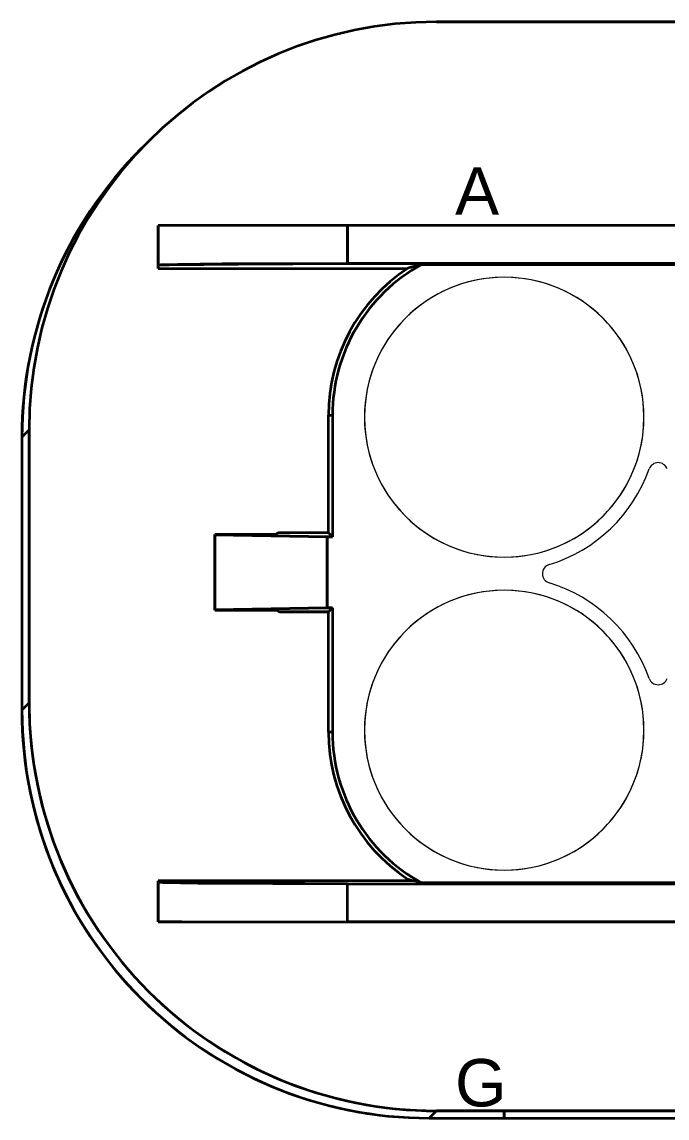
# Model space of a CAD drawing. Header units: millimetres. Extents: x 62 to 1873, y 998 to 1938.
# Drawn here: x 288.27 to 295.08, y 1431.37 to 1442.92 of the extents above; entities that cross this region are included whole.
import ezdxf

# ---------------------------------------------------------------- set-up
doc = ezdxf.new("R2010")
doc.units = ezdxf.units.MM
doc.layers.add('AM60', color=3, linetype='Continuous', lineweight=25)
doc.styles.get("Standard").update_dxf_attribs({"font": 'arial.ttf'})

# ---------------------------------------------------------------- blocks, each defined once
blk = doc.blocks.new('A$C22D5386F')
at = {"color": 3, "lineweight": 35, "ltscale": 0.199333}
for p, q in [((15.022, 25.602), (11.036, 25.602)), ((11.036, 25.602), (15.022, 25.602))]:
    blk.add_line(p, q, dxfattribs=at)
at = {"color": 3, "lineweight": 35, "ltscale": 0.005431}
for p, q in [((7.995, 24.343), (7.918, 24.266)), ((6.735, 21.302), (6.658, 21.225)), ((6.658, 21.225), (6.735, 21.302))]:
    blk.add_line(p, q, dxfattribs=at)
at = {"color": 3, "lineweight": 35, "ltscale": 0.022566}
blk.add_line((8.096, 23.004), (8.096, 23.455), dxfattribs=at)
at = {"color": 3, "lineweight": 35, "ltscale": 0.1}
for p, q in [((10.096, 23.455), (8.096, 23.455)), ((10.096, 23.455), (8.096, 23.455)), ((8.096, 16.115), (10.096, 16.115)), ((8.096, 16.115), (10.096, 16.115))]:
    blk.add_line(p, q, dxfattribs=at)
at = {"color": 3, "lineweight": 35, "ltscale": 0.020873}
for p, q in [((8.096, 23.455), (8.096, 23.038)), ((8.096, 23.455), (8.096, 23.038)), ((8.096, 16.533), (8.096, 16.115)), ((8.096, 16.115), (8.096, 16.533))]:
    blk.add_line(p, q, dxfattribs=at)
at = {"color": 3, "lineweight": 35, "ltscale": 0.02}
for p, q in [((10.096, 23.455), (10.096, 23.055)), ((10.096, 23.055), (10.096, 23.455)), ((10.096, 16.115), (10.096, 16.515)), ((10.096, 16.115), (10.096, 16.515))]:
    blk.add_line(p, q, dxfattribs=at)
at = {"color": 3, "lineweight": 35, "ltscale": 0.395354}
for p, q in [((18.003, 23.455), (10.096, 23.455)), ((18.003, 23.455), (10.096, 23.455)), ((10.096, 23.055), (18.003, 23.055)), ((18.003, 23.055), (10.096, 23.055))]:
    blk.add_line(p, q, dxfattribs=at)
at = {"color": 3, "lineweight": 35, "ltscale": 0.001694}
blk.add_line((8.096, 23.038), (8.096, 23.004), dxfattribs=at)
blk.add_line((8.096, 23.038), (8.096, 23.004), dxfattribs=at)
at = {"color": 3, "lineweight": 35, "ltscale": 0.131676}
blk.add_line((8.096, 23.004), (10.729, 23.004), dxfattribs=at)
at = {"color": 3, "lineweight": 35, "ltscale": 0.356813}
for p, q in [((18.013, 23.045), (10.877, 23.045)), ((10.877, 23.045), (18.013, 23.045))]:
    blk.add_line(p, q, dxfattribs=at)
at = {"color": 3, "lineweight": 35, "ltscale": 0.061949}
blk.add_line((9.895, 20.216), (9.895, 21.455), dxfattribs=at)
blk.add_line((9.895, 20.216), (9.895, 21.455), dxfattribs=at)
at = {"color": 3, "lineweight": 35, "ltscale": 0.002051}
for p, q in [((9.895, 21.455), (9.936, 21.455)), ((9.895, 21.455), (9.936, 21.455)), ((9.936, 18.115), (9.895, 18.115)), ((9.936, 18.115), (9.895, 18.115))]:
    blk.add_line(p, q, dxfattribs=at)
at = {"color": 3, "lineweight": 35, "ltscale": 0.064}
blk.add_line((9.936, 21.455), (9.936, 20.175), dxfattribs=at)
blk.add_line((9.936, 21.455), (9.936, 20.175), dxfattribs=at)
at = {"color": 3, "lineweight": 35, "ltscale": 0.144002}
for p, q in [((6.735, 21.302), (6.735, 18.422)), ((6.735, 18.422), (6.735, 21.302))]:
    blk.add_line(p, q, dxfattribs=at)
at = {"color": 3, "lineweight": 35, "ltscale": 0.144001}
blk.add_line((6.658, 21.225), (6.658, 18.345), dxfattribs=at)
blk.add_line((6.658, 21.225), (6.658, 18.345), dxfattribs=at)
at = {"color": 3, "lineweight": 35, "ltscale": 0.039988}
blk.add_line((8.695, 19.4), (8.695, 20.2), dxfattribs=at)
at = {"color": 3, "lineweight": 35, "ltscale": 0.031817}
for p, q in [((8.695, 20.2), (9.331, 20.2)), ((9.331, 20.2), (8.695, 20.2))]:
    blk.add_line(p, q, dxfattribs=at)
at = {"color": 3, "lineweight": 35, "ltscale": 0.000227356}
blk.add_line((8.695, 20.2), (8.695, 20.196), dxfattribs=at)
blk.add_line((8.695, 20.2), (8.695, 20.196), dxfattribs=at)
at = {"color": 3, "lineweight": 35, "ltscale": 0.039533}
blk.add_line((8.695, 20.196), (8.695, 19.405), dxfattribs=at)
blk.add_line((8.695, 20.196), (8.695, 19.405), dxfattribs=at)
at = {"color": 3, "lineweight": 35, "ltscale": 0.059349}
for p, q in [((8.695, 20.196), (9.882, 20.175)), ((9.882, 20.175), (8.695, 20.196)), ((8.695, 19.405), (9.882, 19.425)), ((9.882, 19.425), (8.695, 19.405))]:
    blk.add_line(p, q, dxfattribs=at)
at = {"color": 3, "lineweight": 35, "ltscale": 0.001792}
for p, q in [((9.331, 20.2), (9.363, 20.216)), ((9.363, 20.216), (9.331, 20.2))]:
    blk.add_line(p, q, dxfattribs=at)
at = {"color": 3, "lineweight": 35, "ltscale": 0.026569}
blk.add_line((9.895, 20.216), (9.363, 20.216), dxfattribs=at)
at = {"color": 3, "lineweight": 35, "ltscale": 0.002697}
for p, q in [((9.936, 20.175), (9.882, 20.175)), ((9.882, 20.175), (9.936, 20.175)), ((9.882, 19.425), (9.936, 19.425)), ((9.936, 19.425), (9.882, 19.425))]:
    blk.add_line(p, q, dxfattribs=at)
at = {"color": 3, "lineweight": 35, "ltscale": 0.0375}
for p, q in [((9.882, 20.175), (9.882, 19.425)), ((9.882, 19.425), (9.882, 20.175))]:
    blk.add_line(p, q, dxfattribs=at)
at = {"color": 3, "lineweight": 35, "ltscale": 0.0029}
for p, q in [((9.936, 20.175), (9.895, 20.216)), ((9.936, 20.175), (9.895, 20.216)), ((9.895, 19.384), (9.936, 19.425)), ((9.895, 19.384), (9.936, 19.425))]:
    blk.add_line(p, q, dxfattribs=at)
at = {"color": 3, "lineweight": 35, "ltscale": 0.0655}
blk.add_line((9.936, 19.425), (9.936, 18.115), dxfattribs=at)
blk.add_line((9.936, 19.425), (9.936, 18.115), dxfattribs=at)
at = {"color": 3, "lineweight": 35, "ltscale": 0.000227547}
blk.add_line((8.695, 19.405), (8.695, 19.4), dxfattribs=at)
blk.add_line((8.695, 19.405), (8.695, 19.4), dxfattribs=at)
at = {"color": 3, "lineweight": 35, "ltscale": 0.032515}
for p, q in [((9.345, 19.4), (8.695, 19.4)), ((8.695, 19.4), (9.345, 19.4))]:
    blk.add_line(p, q, dxfattribs=at)
at = {"color": 3, "lineweight": 35, "ltscale": 0.001817}
for p, q in [((9.378, 19.384), (9.345, 19.4)), ((9.345, 19.4), (9.378, 19.384))]:
    blk.add_line(p, q, dxfattribs=at)
at = {"color": 3, "lineweight": 35, "ltscale": 0.025843}
for p, q in [((9.895, 19.384), (9.378, 19.384)), ((9.378, 19.384), (9.895, 19.384))]:
    blk.add_line(p, q, dxfattribs=at)
at = {"color": 3, "lineweight": 35, "ltscale": 0.063449}
blk.add_line((9.895, 18.115), (9.895, 19.384), dxfattribs=at)
blk.add_line((9.895, 18.115), (9.895, 19.384), dxfattribs=at)
at = {"color": 3, "lineweight": 35, "ltscale": 0.00543}
for p, q in [((6.735, 18.422), (6.658, 18.345)), ((6.658, 18.345), (6.735, 18.422)), ((11.035, 14.122), (10.958, 14.045)), ((11.035, 14.122), (10.958, 14.045))]:
    blk.add_line(p, q, dxfattribs=at)
at = {"color": 3, "lineweight": 35, "ltscale": 0.0125}
for p, q in [((8.096, 16.545), (8.346, 16.547)), ((8.346, 16.115), (8.096, 16.115))]:
    blk.add_line(p, q, dxfattribs=at)
at = {"color": 3, "lineweight": 35, "ltscale": 0.000621796}
for p, q in [((8.096, 16.545), (8.096, 16.533)), ((8.096, 16.533), (8.096, 16.545))]:
    blk.add_line(p, q, dxfattribs=at)
at = {"color": 3, "lineweight": 35, "ltscale": 0.021494}
blk.add_line((8.096, 16.545), (8.096, 16.115), dxfattribs=at)
at = {"color": 3, "lineweight": 35, "ltscale": 0.122498}
blk.add_line((10.796, 16.547), (8.346, 16.547), dxfattribs=at)
blk.add_line((10.796, 16.547), (8.346, 16.547), dxfattribs=at)
at = {"color": 3, "lineweight": 35, "ltscale": 0.001069}
blk.add_line((10.727, 16.547), (10.726, 16.569), dxfattribs=at)
blk.add_line((10.727, 16.547), (10.726, 16.569), dxfattribs=at)
at = {"color": 3, "lineweight": 35, "ltscale": 0.003643}
blk.add_line((10.726, 16.569), (10.796, 16.547), dxfattribs=at)
blk.add_line((10.726, 16.569), (10.796, 16.547), dxfattribs=at)
at = {"color": 3, "lineweight": 35, "ltscale": 0.004203}
blk.add_line((10.877, 16.526), (10.796, 16.547), dxfattribs=at)
at = {"color": 3, "lineweight": 35}
for p, q in [((10.096, 16.515), (29.651, 16.515)), ((10.096, 16.515), (29.651, 16.515)), ((10.877, 16.526), (28.87, 16.526)), ((28.87, 16.526), (10.877, 16.526)), ((29.651, 16.115), (10.096, 16.115)), ((10.096, 16.115), (29.651, 16.115))]:
    blk.add_line(p, q, dxfattribs=at)
at = {"color": 3, "lineweight": 35, "ltscale": 0.122876}
blk.add_line((8.346, 16.115), (10.803, 16.115), dxfattribs=at)
at = {"color": 3, "lineweight": 35, "ltscale": 0.272165}
blk.add_line((16.177, 16.115), (10.734, 16.115), dxfattribs=at)
at = {"color": 3, "lineweight": 35, "ltscale": 0.003464}
for p, q in [((10.734, 16.115), (10.803, 16.115)), ((10.803, 16.115), (10.734, 16.115))]:
    blk.add_line(p, q, dxfattribs=at)
at = {"color": 3, "lineweight": 35, "ltscale": 0.035678}
for p, q in [((11.035, 14.122), (11.749, 14.122)), ((11.749, 14.122), (11.035, 14.122))]:
    blk.add_line(p, q, dxfattribs=at)
at = {"color": 3, "lineweight": 35, "ltscale": 0.1625}
for p, q in [((11.749, 14.122), (14.999, 14.122)), ((14.999, 14.122), (11.749, 14.122)), ((11.749, 14.045), (14.999, 14.045)), ((11.749, 14.045), (14.999, 14.045))]:
    blk.add_line(p, q, dxfattribs=at)
at = {"color": 3, "lineweight": 35, "ltscale": 0.00384}
for p, q in [((11.749, 14.122), (11.749, 14.045)), ((11.749, 14.045), (11.749, 14.122))]:
    blk.add_line(p, q, dxfattribs=at)
at = {"color": 3, "lineweight": 35, "ltscale": 0.039518}
blk.add_line((10.958, 14.045), (11.749, 14.045), dxfattribs=at)
blk.add_line((10.958, 14.045), (11.749, 14.045), dxfattribs=at)
at = {"color": 3, "lineweight": 35}
for points in [[(10.096, 23.055), (8.771, 23.051), (8.306, 23.045), (8.12, 23.04), (8.099, 23.039), (8.097, 23.038), (8.096, 23.038)], [(8.096, 23.038), (8.097, 23.038), (8.109, 23.039), (8.212, 23.041), (8.945, 23.048), (10.096, 23.055)], [(8.096, 16.533), (8.097, 16.532), (8.102, 16.532), (8.146, 16.529), (8.515, 16.522), (10.096, 16.515)], [(10.096, 16.515), (8.295, 16.528), (8.101, 16.532), (8.096, 16.533), (8.096, 16.533)]]:
    blk.add_lwpolyline(points, dxfattribs=at)
for centre, radius, start, end in [((11.036, 21.302), 4.301, 90.001, 179.999), ((11.036, 21.302), 4.301, 90.0009, 179.9991), ((10.959, 21.225), 4.3, 134.9995, 179.9994), ((10.959, 21.225), 4.301, 135.0002, 179.999), ((11.749, 21.455), 1.854, 123.3512, 180), ((11.749, 21.455), 1.854, 123.3512, 180), ((11.749, 21.455), 1.813, 118.7357, 179.9999), ((11.749, 21.455), 1.813, 118.7357, 180), ((11.818, 19.371), 3.792, 104.3731, 106.6882), ((11.278, 21.315), 1.776, 103.0578, 108.0037), ((11.035, 18.422), 4.3, 179.999, 270.0009), ((11.035, 18.422), 4.3, 180.0053, 269.9946), ((10.958, 18.345), 4.3, 179.999, 270.0009), ((10.959, 18.345), 4.3, 180.0053, 269.9946), ((11.749, 18.115), 1.854, 180, 236.5302), ((11.749, 18.115), 1.854, 180, 236.5302), ((11.749, 18.115), 1.813, 180.0001, 241.2645), ((11.749, 18.115), 1.813, 180, 241.2646), ((8.274, 8.274), 8.274, 89.5002, 91.2315)]:
    blk.add_arc(centre, radius, start, end, dxfattribs=at)
at = {"color": 3, "lineweight": 5}
for centre, radius, start, end in [((11.749, 21.435), 1.475, 0, 180), ((11.749, 21.435), 1.475, 359.999, 180.001), ((11.749, 21.435), 1.475, 180, 0), ((11.749, 21.435), 1.475, 179.999, 0.001), ((13.374, 20.856), 0.1, 19.6049, 160.3951), ((13.374, 20.856), 0.1, 19.6195, 160.3814), ((11.749, 21.435), 1.625, 286.9574, 340.3951), ((11.749, 21.435), 1.625, 286.9583, 340.3943), ((12.252, 19.785), 0.1, 106.9574, 253.0426), ((12.252, 19.785), 0.1, 106.976, 253.0248), ((11.749, 18.135), 1.625, 19.6049, 73.0426), ((11.749, 18.135), 1.625, 19.6057, 73.0418), ((11.749, 18.135), 1.475, 0, 180), ((11.749, 18.135), 1.475, 359.999, 180.001), ((13.374, 18.714), 0.1, 199.6049, 340.3951), ((13.374, 18.714), 0.1, 199.6195, 340.3814), ((11.749, 18.135), 1.475, 180, 0), ((11.749, 18.135), 1.475, 179.999, 0.001)]:
    blk.add_arc(centre, radius, start, end, dxfattribs=at)
at = {"layer": 'AM60', "color": 1, "lineweight": 5}
for s, p in [('A', (11.23, 23.569)), ('G', (11.23, 14.168))]:
    blk.add_text(s, height=0.5, dxfattribs=at).set_placement(p)

msp = doc.modelspace()

# ---------------------------------------------------------------- block references
at = {"layer": 'AM60'}
msp.add_blockref('A$C22D5386F', (281.61, 1417.321), dxfattribs=at)

doc.saveas('drawing.dxf')
